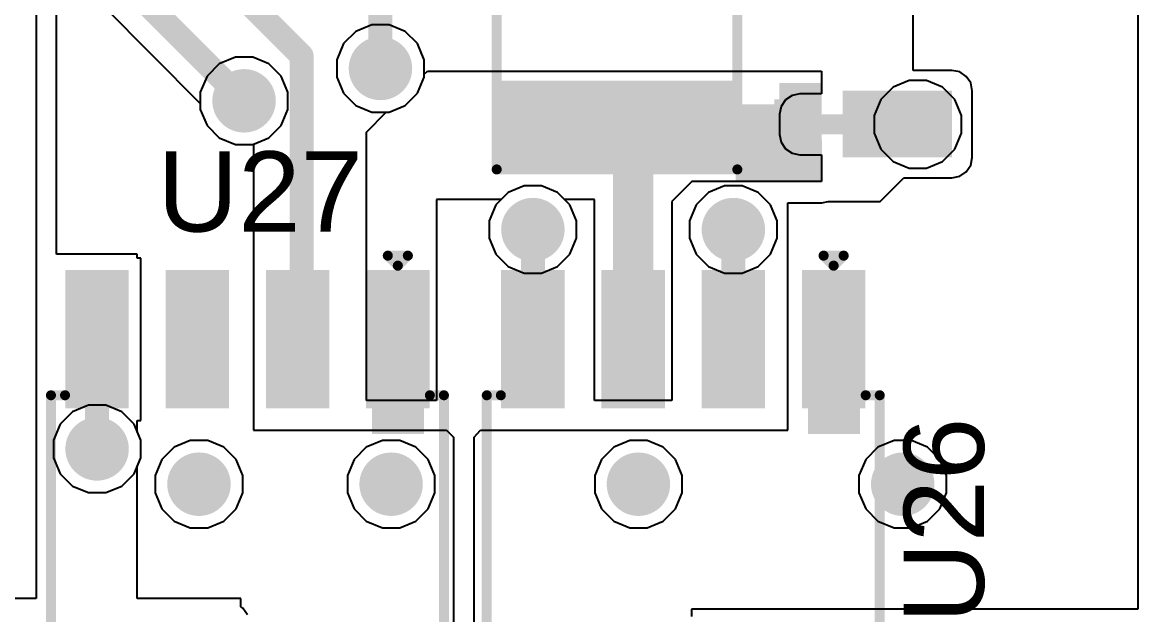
# Model space of a CAD drawing. Header units: millimetres. Extents: x 0 to 5423, y 0 to 5425.
# Drawn here: x 100.06 to 114.19, y 11.28 to 18.78 of the extents above; entities that cross this region are included whole.
import ezdxf

# ---------------------------------------------------------------- set-up
doc = ezdxf.new("R2010")
doc.units = ezdxf.units.MM
for name, color, linetype in [('BottomLayer', 5, 'Continuous'), ('BottomSolder', 6, 'Continuous'), ('TopLayer', 1, 'Continuous'), ('TopOverlay', 2, 'Continuous'), ('TopPaste', 8, 'Continuous'), ('TopSolder', 216, 'Continuous'), ('ViaHoleLayer', 16, 'Continuous')]:
    doc.layers.add(name, color=color, linetype=linetype)
doc.styles.add('Arial', font='', dxfattribs={"height": 0.2})
doc.styles.get('Arial').set_extended_font_data('Arial')

# ---------------------------------------------------------------- blocks, each defined once
blk = doc.blocks.new('N___T___P___55')
at = {"layer": 'TopLayer'}
for points in [[(-0.699, -0.318), (-0.699, 0.318), (-0.241, 0.318), (-0.241, -0.318)], [(0.241, -0.318), (0.241, 0.318), (0.699, 0.318), (0.699, -0.318)], [(-0.386, -0.127), (0.376, -0.127), (0.376, 0.127), (-0.386, 0.127)]]:
    blk.add_hatch(color=1, dxfattribs=at).paths.add_polyline_path(points)
at = {"layer": 'TopPaste'}
for points in [[(-0.699, -0.318), (-0.699, 0.318), (-0.241, 0.318), (-0.241, -0.318)], [(0.241, -0.318), (0.241, 0.318), (0.699, 0.318), (0.699, -0.318)]]:
    blk.add_hatch(color=8, dxfattribs=at).paths.add_polyline_path(points)
blk = doc.blocks.new('SOIC_8_116')
at = {"layer": 'TopLayer'}
for points in [[(-1.925, 2.205), (-1.925, 1.605), (-3.475, 1.605), (-3.475, 2.205)], [(3.475, 2.205), (3.475, 1.605), (1.925, 1.605), (1.925, 2.205)], [(-1.925, 0.935), (-1.925, 0.335), (-3.475, 0.335), (-3.475, 0.935)], [(3.475, 0.935), (3.475, 0.335), (1.925, 0.335), (1.925, 0.935)], [(-1.925, -0.335), (-1.925, -0.935), (-3.475, -0.935), (-3.475, -0.335)], [(3.475, -0.335), (3.475, -0.935), (1.925, -0.935), (1.925, -0.335)], [(-1.925, -1.605), (-1.925, -2.205), (-3.475, -2.205), (-3.475, -1.605)], [(3.475, -1.605), (3.475, -2.205), (1.925, -2.205), (1.925, -1.605)]]:
    blk.add_hatch(color=1, dxfattribs=at).paths.add_polyline_path(points)
at = {"layer": 'TopOverlay'}
blk.add_hatch(color=2, dxfattribs=at).paths.add_polyline_path([(-1.83, 1.578), (-1.5, 1.578), (-1.5, 2.238), (-1.83, 2.238)])
at = {"layer": 'TopPaste'}
for points in [[(-1.925, 2.205), (-1.925, 1.605), (-3.475, 1.605), (-3.475, 2.205)], [(3.475, 2.205), (3.475, 1.605), (1.925, 1.605), (1.925, 2.205)], [(-1.925, 0.935), (-1.925, 0.335), (-3.475, 0.335), (-3.475, 0.935)], [(3.475, 0.935), (3.475, 0.335), (1.925, 0.335), (1.925, 0.935)], [(-1.925, -0.335), (-1.925, -0.935), (-3.475, -0.935), (-3.475, -0.335)], [(3.475, -0.335), (3.475, -0.935), (1.925, -0.935), (1.925, -0.335)], [(-1.925, -1.605), (-1.925, -2.205), (-3.475, -2.205), (-3.475, -1.605)], [(3.475, -1.605), (3.475, -2.205), (1.925, -2.205), (1.925, -1.605)]]:
    blk.add_hatch(color=8, dxfattribs=at).paths.add_polyline_path(points)
at = {"layer": 'TopSolder'}
for points in [[(-1.823, 2.307), (-1.823, 1.503), (-3.577, 1.503), (-3.577, 2.307)], [(3.577, 2.307), (3.577, 1.503), (1.823, 1.503), (1.823, 2.307)], [(-1.823, 1.037), (-1.823, 0.233), (-3.577, 0.233), (-3.577, 1.037)], [(3.577, 1.037), (3.577, 0.233), (1.823, 0.233), (1.823, 1.037)], [(-1.823, -0.233), (-1.823, -1.037), (-3.577, -1.037), (-3.577, -0.233)], [(3.577, -0.233), (3.577, -1.037), (1.823, -1.037), (1.823, -0.233)], [(-1.823, -1.503), (-1.823, -2.307), (-3.577, -2.307), (-3.577, -1.503)], [(3.577, -1.503), (3.577, -2.307), (1.823, -2.307), (1.823, -1.503)]]:
    blk.add_hatch(color=216, dxfattribs=at).paths.add_polyline_path(points)
at = {"layer": 'TopOverlay', "const_width": 0.127}
for points in [[(1.991, 2.489), (-1.991, 2.489)], [(-1.991, 2.311), (-1.991, 2.489)], [(1.991, 2.311), (1.991, 2.489)], [(-3.759, 1.778), (-3.759, 2.032)], [(-3.632, 1.905), (-3.759, 2.032)], [(-3.759, 1.778), (-3.632, 1.905)], [(-1.991, -2.489), (-1.991, -2.311)], [(1.991, -2.489), (1.991, -2.311)], [(1.991, -2.489), (-1.991, -2.489)]]:
    blk.add_lwpolyline(points, dxfattribs=at)
at = {"layer": 'TopOverlay', "const_width": 0.0635}
for points in [[(-2.022, 2.489, 1), (-1.959, 2.489, 1)], [(-2.022, 2.489, 1), (-1.959, 2.489, 1)], [(1.959, 2.489, 1), (2.022, 2.489, 1)], [(1.959, 2.489, 1), (2.022, 2.489, 1)], [(-2.022, 2.311, 1), (-1.959, 2.311, 1)], [(1.959, 2.311, 1), (2.022, 2.311, 1)], [(-3.791, 2.032, 1), (-3.727, 2.032, 1)], [(-3.791, 2.032, 1), (-3.727, 2.032, 1)], [(-3.791, 1.778, 1), (-3.727, 1.778, 1)], [(-3.791, 1.778, 1), (-3.727, 1.778, 1)], [(-3.664, 1.905, 1), (-3.6, 1.905, 1)], [(-3.664, 1.905, 1), (-3.6, 1.905, 1)], [(-2.022, -2.311, 1), (-1.959, -2.311, 1)], [(1.959, -2.311, 1), (2.022, -2.311, 1)], [(-2.022, -2.489, 1), (-1.959, -2.489, 1)], [(-2.022, -2.489, 1), (-1.959, -2.489, 1)], [(1.959, -2.489, 1), (2.022, -2.489, 1)], [(1.959, -2.489, 1), (2.022, -2.489, 1)]]:
    blk.add_lwpolyline(points, format="xyb", close=True, dxfattribs=at)
blk = doc.blocks.new('SOIC_8_117')
at = {"layer": 'TopLayer'}
for points in [[(-1.925, 2.205), (-1.925, 1.605), (-3.475, 1.605), (-3.475, 2.205)], [(3.475, 2.205), (3.475, 1.605), (1.925, 1.605), (1.925, 2.205)], [(-1.925, 0.935), (-1.925, 0.335), (-3.475, 0.335), (-3.475, 0.935)], [(3.475, 0.935), (3.475, 0.335), (1.925, 0.335), (1.925, 0.935)], [(-1.925, -0.335), (-1.925, -0.935), (-3.475, -0.935), (-3.475, -0.335)], [(3.475, -0.335), (3.475, -0.935), (1.925, -0.935), (1.925, -0.335)], [(-1.925, -1.605), (-1.925, -2.205), (-3.475, -2.205), (-3.475, -1.605)], [(3.475, -1.605), (3.475, -2.205), (1.925, -2.205), (1.925, -1.605)]]:
    blk.add_hatch(color=1, dxfattribs=at).paths.add_polyline_path(points)
at = {"layer": 'TopOverlay'}
blk.add_hatch(color=2, dxfattribs=at).paths.add_polyline_path([(-1.83, 1.579), (-1.5, 1.579), (-1.5, 2.239), (-1.83, 2.239)])
at = {"layer": 'TopPaste'}
for points in [[(-1.925, 2.205), (-1.925, 1.605), (-3.475, 1.605), (-3.475, 2.205)], [(3.475, 2.205), (3.475, 1.605), (1.925, 1.605), (1.925, 2.205)], [(-1.925, 0.935), (-1.925, 0.335), (-3.475, 0.335), (-3.475, 0.935)], [(3.475, 0.935), (3.475, 0.335), (1.925, 0.335), (1.925, 0.935)], [(-1.925, -0.335), (-1.925, -0.935), (-3.475, -0.935), (-3.475, -0.335)], [(3.475, -0.335), (3.475, -0.935), (1.925, -0.935), (1.925, -0.335)], [(-1.925, -1.605), (-1.925, -2.205), (-3.475, -2.205), (-3.475, -1.605)], [(3.475, -1.605), (3.475, -2.205), (1.925, -2.205), (1.925, -1.605)]]:
    blk.add_hatch(color=8, dxfattribs=at).paths.add_polyline_path(points)
at = {"layer": 'TopSolder'}
for points in [[(-1.823, 2.307), (-1.823, 1.503), (-3.577, 1.503), (-3.577, 2.307)], [(3.577, 2.307), (3.577, 1.503), (1.823, 1.503), (1.823, 2.307)], [(-1.823, 1.037), (-1.823, 0.233), (-3.577, 0.233), (-3.577, 1.037)], [(3.577, 1.037), (3.577, 0.233), (1.823, 0.233), (1.823, 1.037)], [(-1.823, -0.233), (-1.823, -1.037), (-3.577, -1.037), (-3.577, -0.233)], [(3.577, -0.233), (3.577, -1.037), (1.823, -1.037), (1.823, -0.233)], [(-1.823, -1.503), (-1.823, -2.307), (-3.577, -2.307), (-3.577, -1.503)], [(3.577, -1.503), (3.577, -2.307), (1.823, -2.307), (1.823, -1.503)]]:
    blk.add_hatch(color=216, dxfattribs=at).paths.add_polyline_path(points)
at = {"layer": 'TopOverlay', "const_width": 0.127}
for points in [[(1.991, 2.489), (-1.991, 2.489)], [(-1.991, 2.311), (-1.991, 2.489)], [(1.991, 2.311), (1.991, 2.489)], [(-3.759, 1.778), (-3.759, 2.032)], [(-3.632, 1.905), (-3.759, 2.032)], [(-3.759, 1.778), (-3.632, 1.905)], [(-1.991, -2.489), (-1.991, -2.311)], [(1.991, -2.489), (1.991, -2.311)], [(1.991, -2.489), (-1.991, -2.489)]]:
    blk.add_lwpolyline(points, dxfattribs=at)
at = {"layer": 'TopOverlay', "const_width": 0.0635}
for points in [[(-2.022, 2.489, 1), (-1.959, 2.489, 1)], [(-2.022, 2.489, 1), (-1.959, 2.489, 1)], [(1.959, 2.489, 1), (2.022, 2.489, 1)], [(1.959, 2.489, 1), (2.022, 2.489, 1)], [(-2.022, 2.311, 1), (-1.959, 2.311, 1)], [(1.959, 2.311, 1), (2.022, 2.311, 1)], [(-3.791, 2.032, 1), (-3.727, 2.032, 1)], [(-3.791, 2.032, 1), (-3.727, 2.032, 1)], [(-3.791, 1.778, 1), (-3.727, 1.778, 1)], [(-3.791, 1.778, 1), (-3.727, 1.778, 1)], [(-3.664, 1.905, 1), (-3.6, 1.905, 1)], [(-3.664, 1.905, 1), (-3.6, 1.905, 1)], [(-2.022, -2.311, 1), (-1.959, -2.311, 1)], [(1.959, -2.311, 1), (2.022, -2.311, 1)], [(-2.022, -2.489, 1), (-1.959, -2.489, 1)], [(-2.022, -2.489, 1), (-1.959, -2.489, 1)], [(1.959, -2.489, 1), (2.022, -2.489, 1)], [(1.959, -2.489, 1), (2.022, -2.489, 1)]]:
    blk.add_lwpolyline(points, format="xyb", close=True, dxfattribs=at)
blk = doc.blocks.new('RES_2010_182')
at = {"layer": 'TopLayer'}
for points in [[(-2.8, 1.4), (-1.9, 1.4), (-1.9, -1.4), (-2.8, -1.4)], [(1.9, 1.4), (2.8, 1.4), (2.8, -1.4), (1.9, -1.4)]]:
    blk.add_hatch(color=1, dxfattribs=at).paths.add_polyline_path(points)
at = {"layer": 'TopPaste'}
for points in [[(-2.8, 1.4), (-1.9, 1.4), (-1.9, -1.4), (-2.8, -1.4)], [(1.9, 1.4), (2.8, 1.4), (2.8, -1.4), (1.9, -1.4)]]:
    blk.add_hatch(color=8, dxfattribs=at).paths.add_polyline_path(points)
at = {"layer": 'TopSolder'}
for points in [[(-2.902, 1.502), (-1.798, 1.502), (-1.798, -1.502), (-2.902, -1.502)], [(1.798, 1.502), (2.902, 1.502), (2.902, -1.502), (1.798, -1.502)]]:
    blk.add_hatch(color=216, dxfattribs=at).paths.add_polyline_path(points)
at = {"layer": 'TopOverlay', "const_width": 0.127}
for points in [[(2.921, 1.524), (-2.921, 1.524)], [(-2.921, -1.524), (-2.921, 1.524)], [(2.921, -1.524), (2.921, 1.524)], [(2.921, -1.524), (-2.921, -1.524)]]:
    blk.add_lwpolyline(points, dxfattribs=at)
at = {"layer": 'TopOverlay', "const_width": 0.0635}
for points in [[(-2.953, 1.524, 1), (-2.889, 1.524, 1)], [(-2.953, 1.524, 1), (-2.889, 1.524, 1)], [(2.889, 1.524, 1), (2.953, 1.524, 1)], [(2.889, 1.524, 1), (2.953, 1.524, 1)], [(-2.953, -1.524, 1), (-2.889, -1.524, 1)], [(-2.953, -1.524, 1), (-2.889, -1.524, 1)], [(2.889, -1.524, 1), (2.953, -1.524, 1)], [(2.889, -1.524, 1), (2.953, -1.524, 1)]]:
    blk.add_lwpolyline(points, format="xyb", close=True, dxfattribs=at)

msp = doc.modelspace()

# ---------------------------------------------------------------- hatches: boundary and pattern name
at = {"layer": 'BottomLayer'}
h = msp.add_hatch(color=5, dxfattribs=at)
edge = h.paths.add_edge_path()
edge.add_arc((104.597, 18.195), 0.3, 0, 360)
h = msp.add_hatch(color=5, dxfattribs=at)
edge = h.paths.add_edge_path()
edge.add_arc((102.869, 17.785), 0.3, 0, 360)
h = msp.add_hatch(color=5, dxfattribs=at)
edge = h.paths.add_edge_path()
edge.add_arc((111.404, 17.487), 0.3, 0, 360)
h = msp.add_hatch(color=5, dxfattribs=at)
edge = h.paths.add_edge_path()
edge.add_arc((106.528, 16.154), 0.3, 0, 360)
h = msp.add_hatch(color=5, dxfattribs=at)
edge = h.paths.add_edge_path()
edge.add_arc((109.068, 16.154), 0.3, 0, 360)
h = msp.add_hatch(color=5, dxfattribs=at)
edge = h.paths.add_edge_path()
edge.add_arc((101.007, 13.376), 0.3, 0, 360)
h = msp.add_hatch(color=5, dxfattribs=at)
edge = h.paths.add_edge_path()
edge.add_arc((102.298, 12.929), 0.3, 0, 360)
h = msp.add_hatch(color=5, dxfattribs=at)
edge = h.paths.add_edge_path()
edge.add_arc((104.732, 12.929), 0.3, 0, 360)
h = msp.add_hatch(color=5, dxfattribs=at)
edge = h.paths.add_edge_path()
edge.add_arc((107.865, 12.929), 0.3, 0, 360)
h = msp.add_hatch(color=5, dxfattribs=at)
edge = h.paths.add_edge_path()
edge.add_arc((111.213, 12.929), 0.3, 0, 360)
at = {"layer": 'BottomSolder'}
h = msp.add_hatch(color=6, dxfattribs=at)
edge = h.paths.add_edge_path()
edge.add_arc((104.597, 18.195), 0.402, 0, 360)
h = msp.add_hatch(color=6, dxfattribs=at)
edge = h.paths.add_edge_path()
edge.add_arc((102.869, 17.785), 0.402, 0, 360)
h = msp.add_hatch(color=6, dxfattribs=at)
edge = h.paths.add_edge_path()
edge.add_arc((111.404, 17.487), 0.402, 0, 360)
h = msp.add_hatch(color=6, dxfattribs=at)
edge = h.paths.add_edge_path()
edge.add_arc((106.528, 16.154), 0.402, 0, 360)
h = msp.add_hatch(color=6, dxfattribs=at)
edge = h.paths.add_edge_path()
edge.add_arc((109.068, 16.154), 0.402, 0, 360)
h = msp.add_hatch(color=6, dxfattribs=at)
edge = h.paths.add_edge_path()
edge.add_arc((101.007, 13.376), 0.402, 0, 360)
h = msp.add_hatch(color=6, dxfattribs=at)
edge = h.paths.add_edge_path()
edge.add_arc((102.298, 12.929), 0.402, 0, 360)
h = msp.add_hatch(color=6, dxfattribs=at)
edge = h.paths.add_edge_path()
edge.add_arc((104.732, 12.929), 0.402, 0, 360)
h = msp.add_hatch(color=6, dxfattribs=at)
edge = h.paths.add_edge_path()
edge.add_arc((107.865, 12.929), 0.402, 0, 360)
h = msp.add_hatch(color=6, dxfattribs=at)
edge = h.paths.add_edge_path()
edge.add_arc((111.213, 12.929), 0.402, 0, 360)
at = {"layer": 'TopLayer'}
h = msp.add_hatch(color=1, dxfattribs=at)
edge = h.paths.add_edge_path()
edge.add_arc((104.597, 18.195), 0.3, 0, 360)
h = msp.add_hatch(color=1, dxfattribs=at)
edge = h.paths.add_edge_path()
edge.add_arc((102.869, 17.785), 0.3, 0, 360)
for points in [[(109.652, 16.916), (110.185, 16.916), (110.185, 18.009), (109.652, 18.009)], [(110.452, 17.068), (111.836, 17.068), (111.836, 17.912), (110.452, 17.912)], [(110.189, 16.753), (110.189, 17.286), (109.097, 17.286), (109.097, 16.753)]]:
    msp.add_hatch(color=1, dxfattribs=at).paths.add_polyline_path(points)
h = msp.add_hatch(color=1, dxfattribs=at)
edge = h.paths.add_edge_path()
edge.add_arc((111.404, 17.487), 0.3, 0, 360)
h = msp.add_hatch(color=1, dxfattribs=at)
edge = h.paths.add_edge_path()
edge.add_arc((106.528, 16.154), 0.3, 0, 360)
h = msp.add_hatch(color=1, dxfattribs=at)
edge = h.paths.add_edge_path()
edge.add_arc((109.068, 16.154), 0.3, 0, 360)
h = msp.add_hatch(color=1, dxfattribs=at)
edge = h.paths.add_edge_path()
edge.add_arc((101.007, 13.376), 0.3, 0, 360)
h = msp.add_hatch(color=1, dxfattribs=at)
edge = h.paths.add_edge_path()
edge.add_arc((102.298, 12.929), 0.3, 0, 360)
h = msp.add_hatch(color=1, dxfattribs=at)
edge = h.paths.add_edge_path()
edge.add_arc((104.732, 12.929), 0.3, 0, 360)
h = msp.add_hatch(color=1, dxfattribs=at)
edge = h.paths.add_edge_path()
edge.add_arc((107.865, 12.929), 0.3, 0, 360)
h = msp.add_hatch(color=1, dxfattribs=at)
edge = h.paths.add_edge_path()
edge.add_arc((111.213, 12.929), 0.3, 0, 360)
at = {"layer": 'TopSolder'}
h = msp.add_hatch(color=216, dxfattribs=at)
edge = h.paths.add_edge_path()
edge.add_arc((104.597, 18.195), 0.402, 0, 360)
h = msp.add_hatch(color=216, dxfattribs=at)
edge = h.paths.add_edge_path()
edge.add_arc((102.869, 17.785), 0.402, 0, 360)
h = msp.add_hatch(color=216, dxfattribs=at)
edge = h.paths.add_edge_path()
edge.add_arc((111.404, 17.487), 0.402, 0, 360)
h = msp.add_hatch(color=216, dxfattribs=at)
edge = h.paths.add_edge_path()
edge.add_arc((106.528, 16.154), 0.402, 0, 360)
h = msp.add_hatch(color=216, dxfattribs=at)
edge = h.paths.add_edge_path()
edge.add_arc((109.068, 16.154), 0.402, 0, 360)
h = msp.add_hatch(color=216, dxfattribs=at)
edge = h.paths.add_edge_path()
edge.add_arc((101.007, 13.376), 0.402, 0, 360)
h = msp.add_hatch(color=216, dxfattribs=at)
edge = h.paths.add_edge_path()
edge.add_arc((102.298, 12.929), 0.402, 0, 360)
h = msp.add_hatch(color=216, dxfattribs=at)
edge = h.paths.add_edge_path()
edge.add_arc((104.732, 12.929), 0.402, 0, 360)
h = msp.add_hatch(color=216, dxfattribs=at)
edge = h.paths.add_edge_path()
edge.add_arc((107.865, 12.929), 0.402, 0, 360)
h = msp.add_hatch(color=216, dxfattribs=at)
edge = h.paths.add_edge_path()
edge.add_arc((111.213, 12.929), 0.402, 0, 360)
at = {"layer": 'ViaHoleLayer'}
h = msp.add_hatch(color=16, dxfattribs=at)
edge = h.paths.add_edge_path()
edge.add_arc((104.597, 18.195), 0.15, 0, 360)
h = msp.add_hatch(color=16, dxfattribs=at)
edge = h.paths.add_edge_path()
edge.add_arc((102.869, 17.785), 0.15, 0, 360)
h = msp.add_hatch(color=16, dxfattribs=at)
edge = h.paths.add_edge_path()
edge.add_arc((111.404, 17.487), 0.15, 0, 360)
h = msp.add_hatch(color=16, dxfattribs=at)
edge = h.paths.add_edge_path()
edge.add_arc((106.528, 16.154), 0.15, 0, 360)
h = msp.add_hatch(color=16, dxfattribs=at)
edge = h.paths.add_edge_path()
edge.add_arc((109.068, 16.154), 0.15, 0, 360)
h = msp.add_hatch(color=16, dxfattribs=at)
edge = h.paths.add_edge_path()
edge.add_arc((101.007, 13.376), 0.15, 0, 360)
h = msp.add_hatch(color=16, dxfattribs=at)
edge = h.paths.add_edge_path()
edge.add_arc((102.298, 12.929), 0.15, 0, 360)
h = msp.add_hatch(color=16, dxfattribs=at)
edge = h.paths.add_edge_path()
edge.add_arc((104.732, 12.929), 0.15, 0, 360)
h = msp.add_hatch(color=16, dxfattribs=at)
edge = h.paths.add_edge_path()
edge.add_arc((107.865, 12.929), 0.15, 0, 360)
h = msp.add_hatch(color=16, dxfattribs=at)
edge = h.paths.add_edge_path()
edge.add_arc((111.213, 12.929), 0.15, 0, 360)

# ---------------------------------------------------------------- linework, layer by layer
at = {"layer": 'BottomLayer'}
for p, q in [((104.283, 18.665), (104.128, 18.509)), ((104.487, 18.749), (104.283, 18.665)), ((104.707, 18.749), (104.487, 18.749)), ((104.911, 18.665), (104.707, 18.749)), ((105.067, 18.509), (104.911, 18.665)), ((104.128, 18.509), (104.043, 18.305)), ((105.151, 18.305), (105.067, 18.509)), ((102.555, 18.255), (102.4, 18.099)), ((102.759, 18.339), (102.555, 18.255)), ((102.98, 18.339), (102.759, 18.339)), ((103.183, 18.255), (102.98, 18.339)), ((103.339, 18.099), (103.183, 18.255)), ((104.043, 18.305), (104.043, 18.085)), ((105.151, 18.085), (105.151, 18.305)), ((102.4, 18.099), (102.315, 17.896)), ((103.423, 17.896), (103.339, 18.099)), ((104.043, 18.085), (104.128, 17.881)), ((105.067, 17.881), (105.151, 18.085)), ((111.091, 17.957), (110.935, 17.801)), ((111.294, 18.041), (111.091, 17.957)), ((111.515, 18.041), (111.294, 18.041)), ((111.718, 17.957), (111.515, 18.041)), ((111.874, 17.801), (111.718, 17.957)), ((102.315, 17.896), (102.315, 17.675)), ((103.423, 17.675), (103.423, 17.896)), ((104.128, 17.881), (104.283, 17.726)), ((104.911, 17.726), (105.067, 17.881)), ((102.315, 17.675), (102.4, 17.472)), ((103.339, 17.472), (103.423, 17.675)), ((104.283, 17.726), (104.487, 17.641)), ((104.707, 17.641), (104.911, 17.726)), ((110.935, 17.801), (110.85, 17.598)), ((111.958, 17.598), (111.874, 17.801)), ((104.487, 17.641), (104.707, 17.641)), ((110.85, 17.598), (110.85, 17.377)), ((111.958, 17.377), (111.958, 17.598)), ((102.4, 17.472), (102.555, 17.316)), ((103.183, 17.316), (103.339, 17.472)), ((102.555, 17.316), (102.759, 17.231)), ((102.98, 17.231), (103.183, 17.316)), ((110.85, 17.377), (110.935, 17.174)), ((111.874, 17.174), (111.958, 17.377)), ((102.759, 17.231), (102.98, 17.231)), ((110.935, 17.174), (111.091, 17.018)), ((111.718, 17.018), (111.874, 17.174)), ((111.091, 17.018), (111.294, 16.933)), ((111.515, 16.933), (111.718, 17.018)), ((111.294, 16.933), (111.515, 16.933)), ((106.417, 16.708), (106.214, 16.624)), ((106.638, 16.708), (106.417, 16.708)), ((106.841, 16.624), (106.638, 16.708)), ((108.957, 16.708), (108.754, 16.624)), ((109.178, 16.708), (108.957, 16.708)), ((109.381, 16.624), (109.178, 16.708)), ((106.214, 16.624), (106.058, 16.468)), ((106.997, 16.468), (106.841, 16.624)), ((108.754, 16.624), (108.598, 16.468)), ((109.537, 16.468), (109.381, 16.624)), ((106.058, 16.468), (105.974, 16.265)), ((107.082, 16.265), (106.997, 16.468)), ((108.598, 16.468), (108.514, 16.265)), ((109.622, 16.265), (109.537, 16.468)), ((105.974, 16.265), (105.974, 16.044)), ((107.082, 16.044), (107.082, 16.265)), ((108.514, 16.265), (108.514, 16.044)), ((109.622, 16.044), (109.622, 16.265)), ((105.974, 16.044), (106.058, 15.841)), ((106.997, 15.841), (107.082, 16.044)), ((108.514, 16.044), (108.598, 15.841)), ((109.537, 15.841), (109.622, 16.044)), ((106.058, 15.841), (106.214, 15.685)), ((106.841, 15.685), (106.997, 15.841)), ((108.598, 15.841), (108.754, 15.685)), ((109.381, 15.685), (109.537, 15.841)), ((106.214, 15.685), (106.417, 15.6)), ((106.638, 15.6), (106.841, 15.685)), ((108.754, 15.685), (108.957, 15.6)), ((109.178, 15.6), (109.381, 15.685)), ((106.417, 15.6), (106.638, 15.6)), ((108.957, 15.6), (109.178, 15.6)), ((100.897, 13.93), (100.694, 13.845)), ((101.118, 13.93), (100.897, 13.93)), ((101.321, 13.845), (101.118, 13.93)), ((100.694, 13.845), (100.538, 13.689)), ((101.477, 13.689), (101.321, 13.845)), ((100.538, 13.689), (100.453, 13.486)), ((101.561, 13.486), (101.477, 13.689)), ((100.453, 13.486), (100.453, 13.265)), ((101.561, 13.265), (101.561, 13.486)), ((102.188, 13.483), (101.985, 13.398)), ((102.409, 13.483), (102.188, 13.483)), ((102.612, 13.398), (102.409, 13.483)), ((104.622, 13.483), (104.418, 13.398)), ((104.842, 13.483), (104.622, 13.483)), ((105.046, 13.398), (104.842, 13.483)), ((107.755, 13.483), (107.552, 13.398)), ((107.976, 13.483), (107.755, 13.483)), ((108.179, 13.398), (107.976, 13.483)), ((111.103, 13.483), (110.9, 13.398)), ((111.324, 13.483), (111.103, 13.483)), ((111.527, 13.398), (111.324, 13.483)), ((101.985, 13.398), (101.829, 13.242)), ((102.768, 13.242), (102.612, 13.398)), ((104.418, 13.398), (104.262, 13.242)), ((105.202, 13.242), (105.046, 13.398)), ((107.552, 13.398), (107.396, 13.242)), ((108.335, 13.242), (108.179, 13.398)), ((110.9, 13.398), (110.744, 13.242)), ((111.683, 13.242), (111.527, 13.398)), ((100.453, 13.265), (100.538, 13.062)), ((101.477, 13.062), (101.561, 13.265)), ((101.829, 13.242), (101.744, 13.039)), ((102.852, 13.039), (102.768, 13.242)), ((104.262, 13.242), (104.178, 13.039)), ((105.286, 13.039), (105.202, 13.242)), ((107.396, 13.242), (107.311, 13.039)), ((108.419, 13.039), (108.335, 13.242)), ((110.744, 13.242), (110.659, 13.039)), ((111.767, 13.039), (111.683, 13.242)), ((100.538, 13.062), (100.694, 12.906)), ((101.321, 12.906), (101.477, 13.062)), ((101.744, 13.039), (101.744, 12.818)), ((102.852, 12.818), (102.852, 13.039)), ((104.178, 13.039), (104.178, 12.818)), ((105.286, 12.818), (105.286, 13.039)), ((107.311, 13.039), (107.311, 12.818)), ((108.419, 12.818), (108.419, 13.039)), ((110.659, 13.039), (110.659, 12.818)), ((111.767, 12.818), (111.767, 13.039)), ((100.694, 12.906), (100.897, 12.822)), ((101.118, 12.822), (101.321, 12.906)), ((100.897, 12.822), (101.118, 12.822)), ((101.744, 12.818), (101.829, 12.615)), ((102.768, 12.615), (102.852, 12.818)), ((104.178, 12.818), (104.262, 12.615)), ((105.202, 12.615), (105.286, 12.818)), ((107.311, 12.818), (107.396, 12.615)), ((108.335, 12.615), (108.419, 12.818)), ((110.659, 12.818), (110.744, 12.615)), ((111.683, 12.615), (111.767, 12.818)), ((101.829, 12.615), (101.985, 12.459)), ((102.612, 12.459), (102.768, 12.615)), ((104.262, 12.615), (104.418, 12.459)), ((105.046, 12.459), (105.202, 12.615)), ((107.396, 12.615), (107.552, 12.459)), ((108.179, 12.459), (108.335, 12.615)), ((110.744, 12.615), (110.9, 12.459)), ((111.527, 12.459), (111.683, 12.615)), ((101.985, 12.459), (102.188, 12.375)), ((102.409, 12.375), (102.612, 12.459)), ((104.418, 12.459), (104.622, 12.375)), ((104.842, 12.375), (105.046, 12.459)), ((107.552, 12.459), (107.755, 12.375)), ((107.976, 12.375), (108.179, 12.459)), ((110.9, 12.459), (111.103, 12.375)), ((111.324, 12.375), (111.527, 12.459)), ((102.188, 12.375), (102.409, 12.375)), ((104.622, 12.375), (104.842, 12.375)), ((107.755, 12.375), (107.976, 12.375)), ((111.103, 12.375), (111.324, 12.375))]:
    msp.add_line(p, q, dxfattribs=at)
at = {"layer": 'TopLayer'}
for p, q in [((114.19, 23.533), (114.19, 11.345)), ((100.493, 15.844), (100.493, 23.263)), ((111.345, 18.171), (111.345, 21.509)), ((100.234, 19.695), (100.234, 14.045)), ((101.091, 18.978), (102.315, 17.753)), ((105.151, 18.121), (105.191, 18.161)), ((105.151, 18.085), (105.151, 18.121)), ((105.191, 18.161), (110.185, 18.161)), ((110.185, 18.161), (110.185, 17.873)), ((111.836, 18.171), (111.345, 18.171)), ((111.935, 18.151), (111.836, 18.171)), ((112.019, 18.095), (111.935, 18.151)), ((112.075, 18.011), (112.019, 18.095)), ((105.067, 17.881), (105.151, 18.085)), ((112.095, 17.912), (112.075, 18.011)), ((104.911, 17.726), (105.067, 17.881)), ((109.812, 17.854), (109.728, 17.798)), ((109.911, 17.873), (109.812, 17.854)), ((110.185, 17.873), (109.911, 17.873)), ((112.095, 17.068), (112.095, 17.912)), ((102.315, 17.753), (102.315, 17.675)), ((102.315, 17.675), (102.4, 17.472)), ((104.707, 17.641), (104.911, 17.726)), ((109.672, 17.714), (109.652, 17.614)), ((109.728, 17.798), (109.672, 17.714)), ((104.419, 17.389), (104.671, 17.641)), ((104.671, 17.641), (104.707, 17.641)), ((109.652, 17.614), (109.652, 17.36)), ((102.4, 17.472), (102.555, 17.316)), ((104.419, 13.99), (104.419, 17.389)), ((102.555, 17.316), (102.759, 17.231)), ((109.652, 17.36), (109.672, 17.261)), ((109.672, 17.261), (109.728, 17.177)), ((102.759, 17.231), (102.98, 17.231)), ((102.98, 17.231), (102.989, 17.225)), ((102.989, 17.225), (102.989, 13.613)), ((109.728, 17.177), (109.812, 17.121)), ((109.812, 17.121), (109.911, 17.101)), ((109.911, 17.101), (110.185, 17.101)), ((110.185, 17.101), (110.185, 16.764)), ((112.019, 16.885), (112.075, 16.969)), ((112.075, 16.969), (112.095, 17.068)), ((111.836, 16.809), (111.935, 16.829)), ((111.935, 16.829), (112.019, 16.885)), ((106.417, 16.708), (106.214, 16.624)), ((106.638, 16.708), (106.417, 16.708)), ((106.841, 16.624), (106.638, 16.708)), ((108.542, 16.764), (108.288, 16.51)), ((110.185, 16.764), (108.542, 16.764)), ((110.926, 16.509), (111.226, 16.809)), ((111.226, 16.809), (111.836, 16.809)), ((106.125, 16.535), (105.308, 16.535)), ((105.308, 16.535), (105.308, 13.99)), ((106.214, 16.624), (106.125, 16.535)), ((106.93, 16.535), (106.841, 16.624)), ((107.307, 16.535), (106.93, 16.535)), ((107.307, 13.99), (107.307, 16.535)), ((108.288, 16.51), (108.288, 13.99)), ((109.758, 13.613), (109.758, 16.494)), ((109.758, 16.494), (110.189, 16.494)), ((110.189, 16.494), (110.268, 16.509)), ((110.268, 16.509), (110.926, 16.509)), ((101.515, 15.844), (100.493, 15.844)), ((101.515, 15.794), (101.515, 15.844)), ((101.561, 15.794), (101.515, 15.794)), ((101.561, 13.736), (101.561, 15.794)), ((100.234, 14.045), (100.234, 11.48)), ((105.308, 13.99), (104.419, 13.99)), ((108.288, 13.99), (107.307, 13.99)), ((101.515, 13.597), (101.515, 13.736)), ((101.515, 13.736), (101.561, 13.736)), ((101.561, 13.486), (101.515, 13.597)), ((102.989, 13.613), (105.434, 13.613)), ((105.434, 13.613), (105.524, 13.523)), ((105.783, 13.523), (105.822, 13.566)), ((105.822, 13.566), (105.864, 13.613)), ((105.864, 13.613), (109.758, 13.613)), ((101.561, 13.265), (101.561, 13.486)), ((105.524, 13.523), (105.524, 13.486)), ((105.524, 13.486), (105.524, 13.486)), ((105.524, 13.486), (105.524, 13.486)), ((105.524, 13.486), (105.524, 10.576)), ((105.783, 13.486), (105.783, 13.523)), ((105.783, 10.576), (105.783, 13.486)), ((101.515, 13.154), (101.561, 13.265)), ((101.515, 12.793), (101.515, 13.154)), ((101.515, 11.48), (101.515, 12.793)), ((100.234, 11.48), (97.642, 11.48)), ((102.828, 11.48), (101.515, 11.48)), ((102.829, 11.376), (102.828, 11.48)), ((102.854, 11.359), (102.829, 11.376)), ((102.911, 11.275), (102.854, 11.359)), ((114.19, 11.345), (108.539, 11.345)), ((108.539, 11.345), (108.539, 11.254))]:
    msp.add_line(p, q, dxfattribs=at)
for points, const_width in [([(101.884, 20.07), (103.598, 18.356)], 0.305), ([(101.384, 19.271), (102.869, 17.785)], 0.305), ([(104.597, 18.195), (104.597, 19.338)], 0.305), ([(103.598, 14.799), (103.598, 18.356)], 0.305), ([(107.594, 17.487), (109.639, 17.487)], 0.508), ([(110.782, 17.487), (111.404, 17.487)], 0.508), ([(107.798, 14.765), (107.798, 16.997)], 0.508), ([(106.528, 14.765), (106.528, 16.154)], 0.305), ([(109.068, 14.765), (109.068, 16.154)], 0.305), ([(101.007, 13.426), (101.007, 14.432)], 0.305)]:
    msp.add_lwpolyline(points, dxfattribs=dict(at, const_width=const_width))
for points, const_width in [([(103.522, 18.356, 1), (103.674, 18.356, 1)], 0.152), ([(103.522, 18.356, 1), (103.674, 18.356, 1)], 0.152), ([(104.521, 18.195, 1), (104.673, 18.195, 1)], 0.152), ([(102.793, 17.785, 1), (102.946, 17.785, 1)], 0.152), ([(107.467, 17.487, 1), (107.721, 17.487, 1)], 0.254), ([(107.467, 17.487, 1), (107.721, 17.487, 1)], 0.254), ([(109.512, 17.487, 1), (109.766, 17.487, 1)], 0.254), ([(110.655, 17.487, 1), (110.909, 17.487, 1)], 0.254), ([(111.277, 17.487, 1), (111.531, 17.487, 1)], 0.254), ([(107.671, 16.997, 1), (107.925, 16.997, 1)], 0.254), ([(107.671, 16.997, 1), (107.925, 16.997, 1)], 0.254), ([(106.451, 16.154, 1), (106.604, 16.154, 1)], 0.152), ([(108.991, 16.154, 1), (109.144, 16.154, 1)], 0.152), ([(107.671, 14.765, 1), (107.925, 14.765, 1)], 0.254), ([(103.522, 14.799, 1), (103.674, 14.799, 1)], 0.152), ([(106.451, 14.765, 1), (106.604, 14.765, 1)], 0.152), ([(108.991, 14.765, 1), (109.144, 14.765, 1)], 0.152), ([(100.931, 14.432, 1), (101.084, 14.432, 1)], 0.152), ([(100.931, 13.426, 1), (101.084, 13.426, 1)], 0.152)]:
    msp.add_lwpolyline(points, format="xyb", close=True, dxfattribs=dict(at, const_width=const_width))
at = {"layer": 'TopLayer', "const_width": 0.508}
msp.add_lwpolyline([(107.594, 17.487, -0.198912), (107.798, 16.997)], format="xyb", dxfattribs=at)

# ---------------------------------------------------------------- block references
for name, p, rotation in [('RES_2010_182', (107.594, 19.837), 270), ('N___T___P___55', (110.287, 17.487), 180), ('SOIC_8_116', (102.912, 12.065), 270), ('SOIC_8_117', (108.433, 12.065), 270)]:
    msp.add_blockref(name, p, dxfattribs=dict(rotation=rotation))

# ---------------------------------------------------------------- texts
at = {"layer": 'TopOverlay', "style": 'Arial'}
msp.add_text('U27', height=1.016, dxfattribs=at).set_placement((101.77, 16.129))
msp.add_text('U26', height=1.016, rotation=90, dxfattribs=at).set_placement((112.242, 11.168))

doc.saveas('drawing.dxf')
